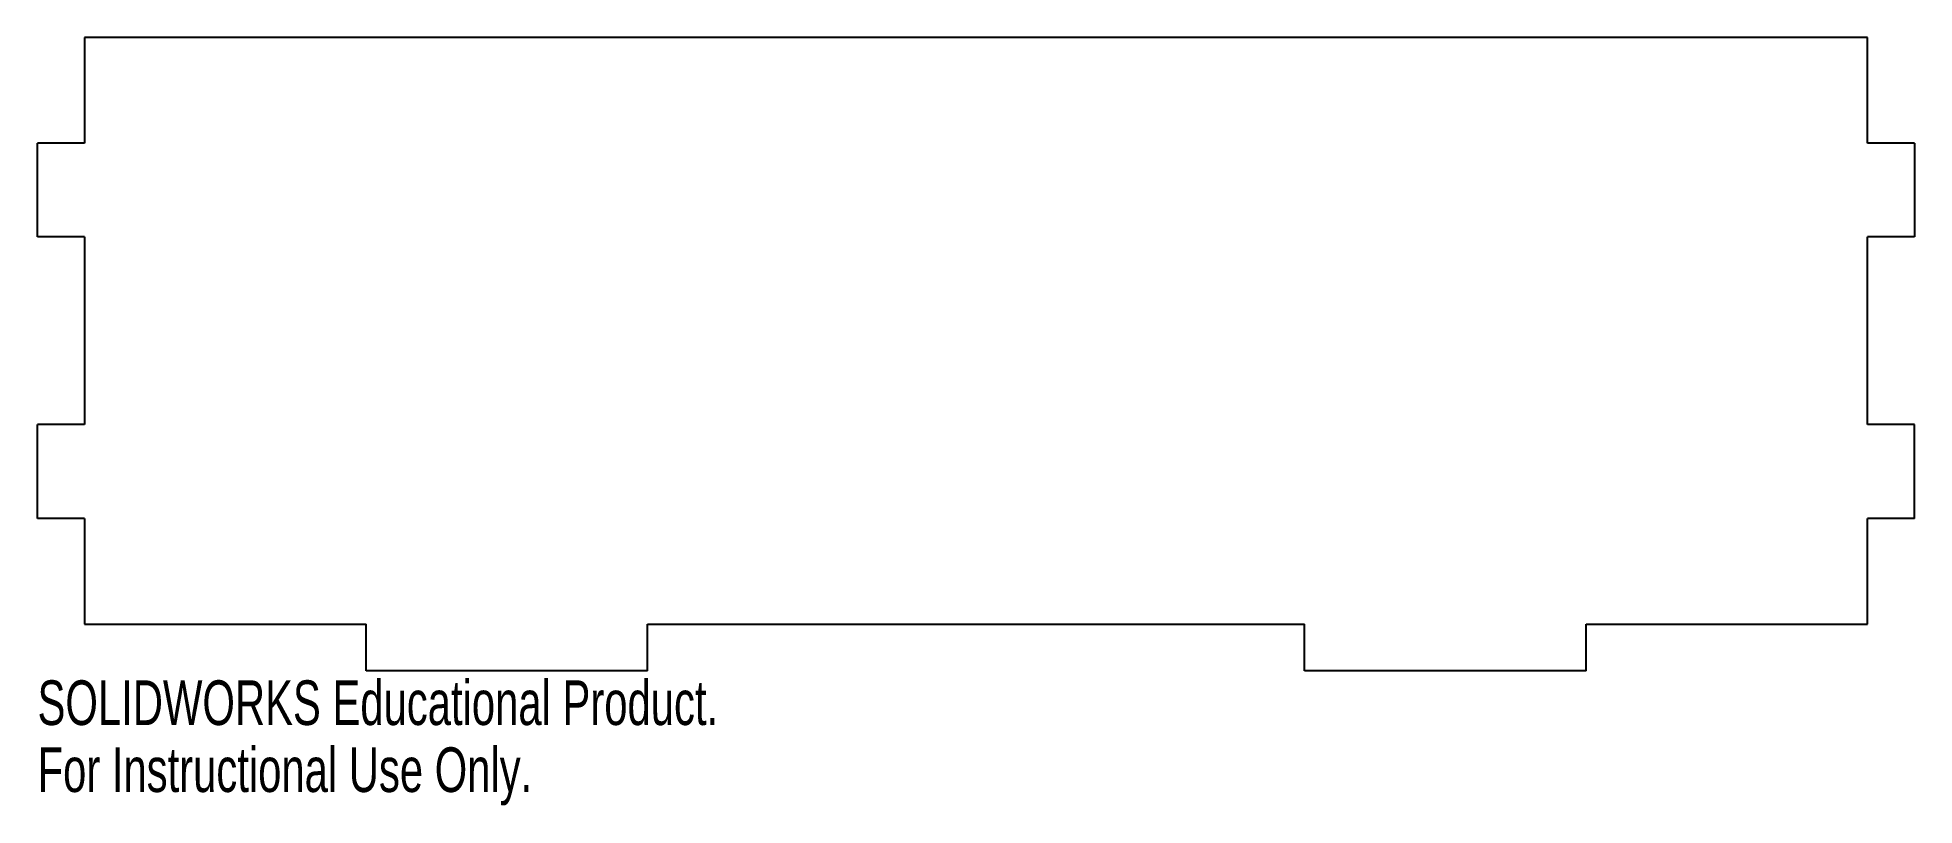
# Model space of a CAD drawing. Header units: inches. Extents: x -4 to 4, y -3.27 to 0.
import ezdxf

# ---------------------------------------------------------------- set-up
doc = ezdxf.new("R2010")
doc.units = ezdxf.units.IN
doc.header["$MEASUREMENT"] = 0
doc.styles.add('SLDTEXTSTYLE0', font='TXT', dxfattribs={"width": 0.7})

msp = doc.modelspace()

# ---------------------------------------------------------------- linework, layer by layer
at = {"color": 7, "linetype": 'Continuous', "lineweight": 25}
for p, q in [((3.8, 0), (-3.8, 0)), ((-3.8, 0), (-3.8, -0.45)), ((3.8, -0.45), (3.8, 0)), ((-3.8, -0.45), (-4, -0.45)), ((-4, -0.85), (-4, -0.45)), ((4, -0.45), (3.8, -0.45)), ((4, -0.45), (4, -0.85)), ((-3.8, -0.85), (-4, -0.85)), ((-3.8, -0.85), (-3.8, -1.65)), ((3.8, -1.65), (3.8, -0.85)), ((4, -0.85), (3.8, -0.85)), ((-3.8, -1.65), (-4, -1.65)), ((-4, -2.05), (-4, -1.65)), ((4, -1.65), (3.8, -1.65)), ((4, -2.05), (4, -1.65)), ((-3.8, -2.05), (-4, -2.05)), ((-3.8, -2.05), (-3.8, -2.5)), ((3.8, -2.5), (3.8, -2.05)), ((4, -2.05), (3.8, -2.05)), ((-3.8, -2.5), (-2.6, -2.5)), ((-2.6, -2.7), (-2.6, -2.5)), ((-1.4, -2.7), (-1.4, -2.5)), ((-1.4, -2.5), (1.4, -2.5)), ((1.4, -2.7), (1.4, -2.5)), ((2.6, -2.7), (2.6, -2.5)), ((2.6, -2.5), (3.8, -2.5)), ((-1.4, -2.7), (-2.6, -2.7)), ((2.6, -2.7), (1.4, -2.7))]:
    msp.add_line(p, q, dxfattribs=at)

# ---------------------------------------------------------------- texts
at = {"color": 7, "linetype": 'Continuous', "char_height": 0.1903, "attachment_point": 1, "style": 'SLDTEXTSTYLE0'}
for s, insert in [('SOLIDWORKS Educational Product.', (-4, -2.7401)), ('For Instructional Use Only.', (-4, -3.0256))]:
    msp.add_mtext(s, dxfattribs=dict(at, insert=insert))

doc.saveas('drawing.dxf')
